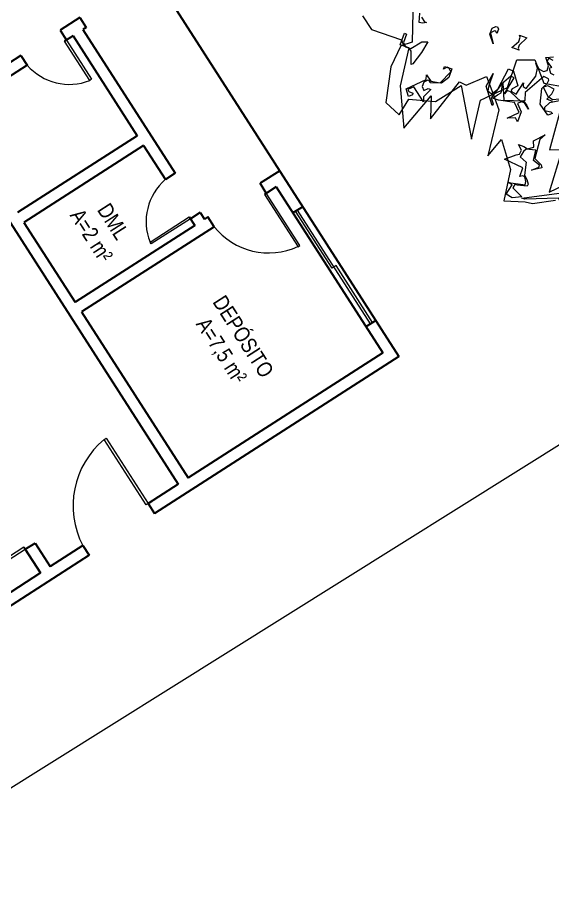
# Model space of a CAD drawing. Header units: metres. Extents: x -71 to 881, y -503 to 661.
# Drawn here: x 108.47 to 115.36, y 464.4 to 475.74 of the extents above; entities that cross this region are included whole.
import ezdxf

# ---------------------------------------------------------------- set-up
doc = ezdxf.new("R2010")
doc.units = ezdxf.units.M
doc.linetypes.add('ACAD_ISO02W100', pattern=[15, 12, -3])
for name, color, linetype, lineweight in [('02. Paredes', 6, 'Continuous', 30), ('03. Esquadria janelas', 2, 'Continuous', 15), ('03. Esquadria Porta', 2, 'Continuous', 15), ('04. Pisos', 8, 'Continuous', 5), ('05. Textos', 5, 'Continuous', 0), ('08. Projeção', 1, 'ACAD_ISO02W100', 5)]:
    doc.layers.add(name, color=color, linetype=linetype, lineweight=lineweight)
doc.layers.add('02.c. Parede a construir', color=5, linetype='Continuous')
doc.layers.add('ARBRE', color=100, linetype='Continuous', lineweight=13, true_color=0x00ff3f)
doc.styles.add('ESC 1.100', font='ARIALN.TTF', dxfattribs={"height": 0.2})

# ---------------------------------------------------------------- blocks, each defined once
blk = doc.blocks.new('WMF2', base_point=(0, 0.01))
at = {"color": 251, "lineweight": 0, "true_color": 0x636466}
for points in [[(195.1, -48.95), (190.12, -45.33), (178.29, -45.44), (176.89, -43.78), (174.7, -43.59), (173.01, -29.2), (166.39, -14.78), (160.89, -29.58), (158.19, -21.39), (152.68, -38.14), (149.95, -37.75), (143.85, -43.43), (139.57, -38.33), (135.29, -33.25), (133.39, -15.7), (130.63, -23.1), (123.64, -13.73), (121.99, -1.9), (114.39, -4.34), (111.72, -4.67), (103.98, -8.76)], [(100.3, -13.3), (97.37, -13.9), (96.16, -13.9), (102.61, -9.16), (103.21, -9.75), (114.9, -5.14), (116, -5.14), (100.3, -13.3), (100.3, -13.3)], [(122.03, -4.59), (121.2, -8.62), (122.72, -8.94), (116.58, -10.22), (116.74, -11.56), (117.68, -13), (118.53, -13.17), (119.53, -12.5), (119.62, -15.95), (127.05, -16.59), (123.52, -19.64), (122.5, -20.31), (122.25, -21.93), (124.05, -23.52), (121.84, -23.52), (120.32, -23.2), (118.31, -24.55), (119.17, -26.74), (115.88, -30.39), (117.14, -28.09), (116.53, -20.76), (113.49, -19.25), (112.89, -18.34), (116.25, -16.14), (114.07, -18.14), (114, -18.92), (116.7, -19.9), (117.23, -23.8), (120.73, -22.94), (121.42, -21.76), (121.9, -19.39), (119.14, -18.3), (118.02, -13.51), (116.67, -12.35), (115.65, -10.82), (115.72, -10.05), (119.34, -9.11), (120.19, -9.29), (120.53, -7.61), (116.29, -5.59), (119.5, -4.04), (122.03, -4.59), (122.03, -4.59)], [(177.9, -56.66), (174.32, -45.95), (177.81, -43.34), (178.67, -34.61), (175.87, -21.54), (169.72, -18.91), (168.26, -25.61), (158.55, -28.14), (151.66, -37.02), (141.23, -19.49), (142.97, -34.33), (135.13, -42.17), (135.3, -53.01), (129.01, -55.27), (122.91, -48.29), (114.53, -49.68)], [(113.77, -42.55), (112.45, -25.61), (108.09, -27.35), (107.21, -10.78), (98.49, -19.49)], [(169.87, -28.84), (169.25, -28.23), (167.56, -28.23), (167.56, -27.6), (168.66, -26.5), (170.48, -28.84), (164.64, -34.67), (165.12, -36.39), (162.8, -34.67), (159.28, -35.28), (156.97, -40.52), (158.19, -41.62), (158.8, -41.62), (159.88, -40.52), (159.88, -41.62), (156.97, -41.62), (156.97, -38.21), (158.8, -35.28), (162.8, -34.07), (163.41, -34.67), (164.03, -34.67), (165.12, -33.45), (165.12, -31.75), (164.03, -30.53), (162.8, -31.75), (161.71, -31.75), (163.41, -28.23), (162.8, -26.5), (168.04, -30.53), (169.87, -28.84), (169.87, -28.84)], [(127.86, -39.54), (126.03, -38.33), (124.94, -37.24), (127.24, -38.94), (128.46, -38.94), (129.55, -37.85), (127.24, -35.41), (127.24, -31.39), (128.46, -32.48), (131.38, -31.39), (127.86, -34.91), (130.76, -37.85), (136.62, -36.62), (138.93, -36.62), (137.71, -38.33), (136.62, -39.54), (137.23, -43.08), (134.79, -37.24), (127.86, -39.54), (127.86, -39.54)], [(122.44, -57.42), (124.35, -57.69), (124.6, -56.41), (122.13, -54.73), (122.91, -54.15), (121.8, -52.67), (120.44, -52.47)], [(117.5, -42.97), (119.86, -43.05), (118.8, -45.54), (118.53, -47.44), (121.17, -47.9), (122.64, -46.8), (121.69, -48.6), (121.49, -49.97), (121.78, -50.35), (123.77, -50.57), (128.28, -42.59), (127.38, -39.75), (128.46, -38.94), (133.52, -40.99), (134.82, -41.11), (135.39, -39.6), (134.06, -46.44), (135.36, -46.55), (137.61, -42.55), (139.52, -36.52), (138.12, -34.62), (138.22, -33.95), (142.72, -39.97), (141.89, -45.21), (141.95, -40.55), (141.61, -38.48), (139.96, -37.89), (138.27, -40.36), (137.04, -48.82), (135.07, -48.6), (131.68, -44.07), (133.27, -42.27), (133.42, -41.67), (133.14, -41.28), (131.16, -40.93), (130.09, -45.87), (129.9, -44.79), (129.67, -44.48), (128.38, -44.23), (126.63, -49.66), (127.08, -52.73), (128.25, -54.29), (126.47, -52.71), (124.5, -52.36), (123.39, -53.17), (123.49, -54.92), (125.42, -57.49), (122.86, -58.8)], [(122.64, -46.8), (119.8, -44.2), (117.78, -43.62), (113.05, -45.94), (112.69, -46.71), (113.05, -47.75), (111.9, -48.16), (110.76, -46.76), (118.41, -42.1), (119.56, -39.88), (119.15, -38.74), (116.82, -39.05), (116.04, -38.68), (117.45, -37.54), (121.56, -40.46), (122.95, -46.17), (122.64, -46.8), (122.64, -46.8)], [(174.7, -43.59), (178.13, -43.59), (178.13, -48.16), (177.26, -48.16), (177.26, -44.83), (176.02, -43.59), (173.91, -43.59), (170.9, -47.37), (168.8, -48.16), (169.68, -43.59), (171.36, -38.49), (171.81, -38.05), (173.47, -42.7), (174.7, -43.59), (174.7, -43.59)], [(147.98, -61.05), (146.87, -62.15), (146.26, -62.15), (145.66, -61.53), (145.66, -59.83), (146.26, -60.44), (146.87, -60.44), (147.98, -59.23), (145.66, -55.68), (147.98, -58.61), (147.98, -61.05), (147.98, -61.05)], [(174.22, -55.94), (172.57, -54.64), (171.71, -54.74), (173.12, -54.01), (174.29, -53.87), (175.3, -57.08)], [(136.37, -58.45), (136.37, -57.37), (135.76, -56.76), (138.68, -56.76), (136.98, -59.69), (136.98, -61.39), (137.47, -62), (134.54, -62), (136.37, -58.45), (136.37, -58.45)]]:
    blk.add_lwpolyline(points, dxfattribs=at)

msp = doc.modelspace()

# ---------------------------------------------------------------- linework, layer by layer
msp.add_line((113.085, 471.839), (112.959, 471.758))
at = {"layer": '02. Paredes'}
for p, q in [((106.189, 482.575), (113.383, 471.376)), ((109.274, 475.737), (109.021, 475.575)), ((109.274, 475.737), (109.355, 475.611)), ((109.355, 475.611), (109.313, 475.584)), ((109.021, 475.575), (109.102, 475.449)), ((109.187, 475.503), (109.077, 475.433)), ((109.187, 475.503), (110.014, 474.216)), ((109.313, 475.584), (110.502, 473.733)), ((108.517, 475.251), (107.566, 474.64)), ((108.517, 475.251), (108.598, 475.125)), ((108.598, 475.125), (107.647, 474.514)), ((107.386, 474.643), (110.542, 469.73)), ((110.014, 474.216), (108.474, 473.227)), ((110.095, 474.09), (108.555, 473.101)), ((110.095, 474.09), (110.376, 473.652)), ((110.502, 473.733), (110.376, 473.652)), ((111.848, 473.766), (111.595, 473.604)), ((111.676, 473.477), (111.595, 473.604)), ((111.676, 473.477), (111.595, 473.604)), ((111.803, 473.559), (111.651, 473.461)), ((111.803, 473.559), (113.175, 471.421)), ((110.826, 473.228), (110.7, 473.147)), ((110.826, 473.228), (110.88, 473.144)), ((112.145, 473.303), (112.019, 473.222)), ((110.684, 473.173), (110.754, 473.063)), ((110.922, 473.171), (110.88, 473.144)), ((111.003, 473.045), (110.922, 473.171)), ((108.555, 473.101), (109.214, 472.074)), ((110.754, 473.063), (109.214, 472.074)), ((111.003, 473.045), (109.295, 471.948)), ((109.295, 471.948), (110.668, 469.811)), ((113.085, 471.839), (112.959, 471.758)), ((113.175, 471.421), (110.668, 469.811)), ((113.383, 471.376), (110.236, 469.355)), ((110.542, 469.73), (110.155, 469.481)), ((110.155, 469.481), (110.236, 469.355)), ((110.197, 469.508), (110.172, 469.492)), ((108.572, 468.892), (108.698, 468.973)), ((108.572, 468.892), (108.698, 468.973)), ((108.698, 468.973), (108.893, 468.671)), ((109.313, 468.941), (108.893, 468.671)), ((109.313, 468.941), (109.395, 468.815)), ((109.395, 468.815), (102.933, 464.664)), ((108.572, 468.892), (108.767, 468.589)), ((108.767, 468.589), (108.572, 468.892)), ((108.767, 468.589), (102.978, 464.871))]:
    msp.add_line(p, q, dxfattribs=at)
at = {"layer": '02.c. Parede a construir'}
msp.add_lwpolyline([(108.698, 468.973), (108.572, 468.892), (108.556, 468.918)], dxfattribs=at)
at = {"layer": '03. Esquadria janelas'}
for p, q in [((112.523, 472.512), (112.052, 473.244)), ((113.018, 471.796), (112.078, 473.26)), ((112.573, 472.544), (112.523, 472.512)), ((113.043, 471.812), (112.573, 472.544))]:
    msp.add_line(p, q, dxfattribs=at)
at = {"layer": '03. Esquadria Porta'}
for points in [[(109.402, 474.928), (109.077, 475.433), (109.102, 475.449), (109.427, 474.944)], [(112.084, 472.788), (112.109, 472.804), (111.676, 473.477), (111.651, 473.461)], [(110.179, 472.848), (110.684, 473.173), (110.7, 473.147), (110.195, 472.823)], [(109.589, 470.306), (109.614, 470.323), (110.155, 469.481), (110.13, 469.465)], [(107.883, 468.485), (107.899, 468.46), (108.572, 468.892), (108.556, 468.918)]]:
    msp.add_lwpolyline(points, close=True, dxfattribs=at)
at = {"layer": '04. Pisos'}
msp.add_lwpolyline([(99.448, 460.229), (117.705, 471.652), (159.987, 403.785), (294.216, 488.221)], dxfattribs=at)
at = {"layer": '08. Projeção'}
for centre, radius, start, end in [((109.138, 475.591), 0.713, 220.7762, 291.7159), ((110.841, 473.112), 0.713, 130.7762, 201.7159), ((111.709, 473.614), 0.906, 218.8479, 294.3924), ((110.296, 469.453), 1.108, 129.6375, 207.5371)]:
    msp.add_arc(centre, radius, start, end, dxfattribs=at)

# ---------------------------------------------------------------- block references
at = {"layer": 'ARBRE', "color": 251, "lineweight": 5, "true_color": 0x636466, "xscale": 0.03451886634015593, "yscale": 0.03451886634015593, "zscale": 0.03451886634015593, "rotation": 160.1685466476646}
msp.add_blockref('WMF2', (118.674, 471.886), dxfattribs=at)

# ---------------------------------------------------------------- texts
at = {"layer": '05. Textos', "char_height": 0.2, "width": 6.86676, "attachment_point": 2, "rotation": 302.6846, "style": 'ESC 1.100'}
for s, insert in [('DML\\PA=2 m²', (109.79, 473.167)), ('DEPÓSITO\\PA=7,5 m²', (111.465, 471.686))]:
    msp.add_mtext(s, dxfattribs=dict(at, insert=insert))

doc.saveas('drawing.dxf')
